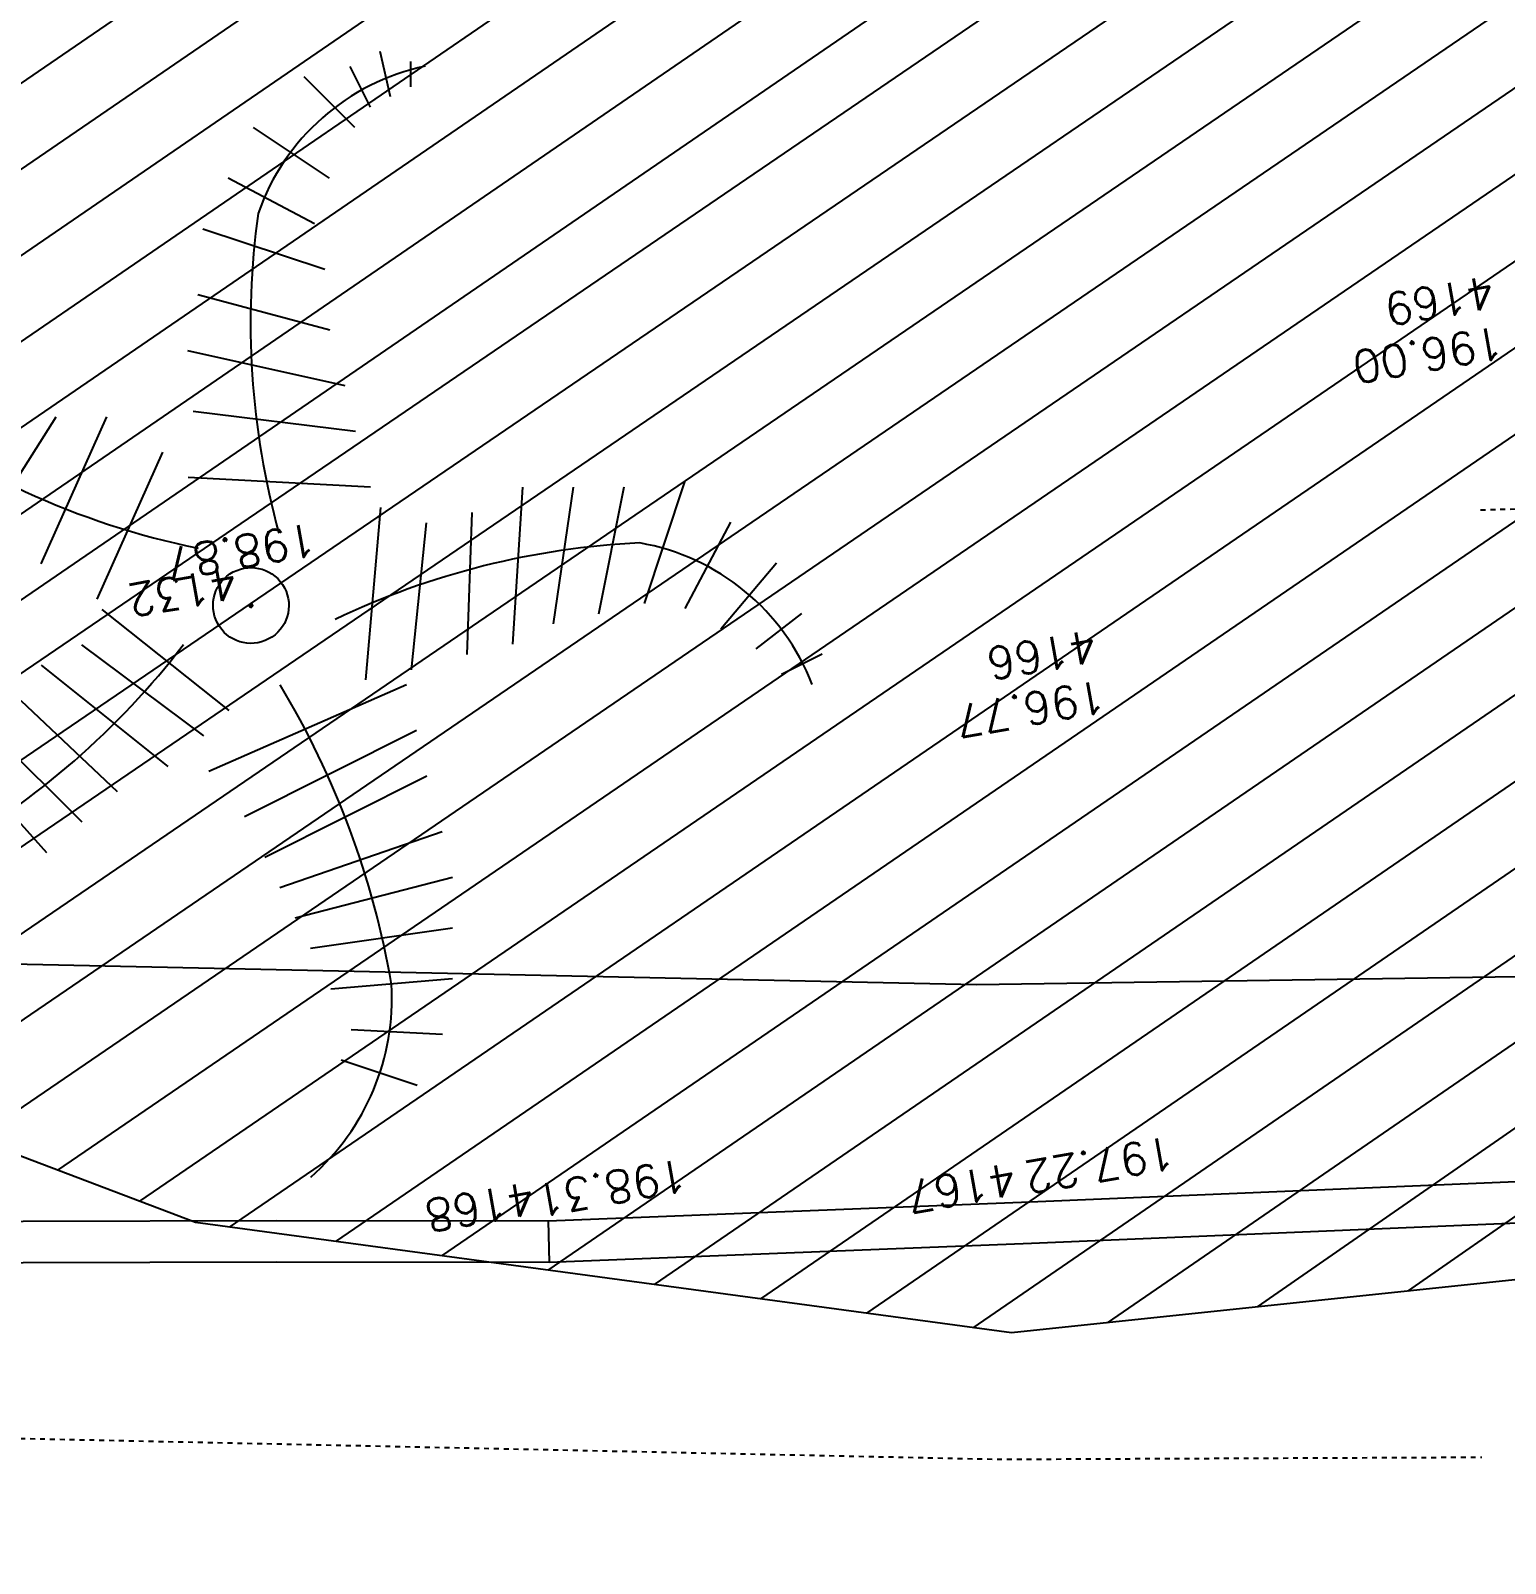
# Model space of a CAD drawing. Extents: x -2313930 to 3286427, y -3858277 to 2572692.
# Drawn here: x 2095 to 3651, y -4219 to -2600 of the extents above; entities that cross this region are included whole.
import ezdxf
from ezdxf.enums import TextEntityAlignment as Align
from ezdxf.lldxf.tags import DXFTag

# ---------------------------------------------------------------- set-up
doc = ezdxf.new("R2010")
doc.units = 0
doc.linetypes.add('STYLE_01', pattern=[0.41664, 0.20828, -0.20836])
doc.layers.add('_GAZELEC-RESERVATION 2', color=132, linetype='Continuous', lineweight=18)
doc.layers.add('Fond topo - P', color=252, linetype='Continuous', lineweight=50)
for name, color, linetype in [('AEP_SSL', 252, 'Continuous'), ('DWG_280-140115-P - ALTEA-CANA', 252, 'Continuous'), ('Fond topo - CLO_MUR', 252, 'Continuous'), ('Fond topo - ESPACE_BOISE', 252, 'Continuous'), ('Fond topo - VEG', 252, 'Continuous'), ('Fond topo - Z_500', 252, 'Continuous'), ('prlm-VRD', 2, 'Continuous'), ('SA - EBC', 252, 'Continuous')]:
    doc.layers.add(name, color=color, linetype=linetype)
for name, color, linetype, plot in [('Fond topo - N', 252, 'Continuous', False), ('Fond topo - NCACHE', 252, 'Continuous', False), ('Fond topo - ZCACHE', 252, 'Continuous', False)]:
    doc.layers.add(name, color=color, linetype=linetype, plot=plot)
doc.styles.add('SIMPLEX', font='simplex_.ttf', dxfattribs={"height": 1.25})
tags = doc.linetypes.add('L1', pattern=[1.0000000298023224, 0.6000000238418579, -0.4000000059604645]).pattern_tags.tags
tags[6:7] = [DXFTag(74, 4), DXFTag(75, 0), DXFTag(340, '0'), DXFTag(46, 0.0), DXFTag(50, 0.0), DXFTag(44, 0.0), DXFTag(45, 0.0)]
tags[4:5] = [DXFTag(74, 4), DXFTag(75, 0), DXFTag(340, '0'), DXFTag(46, 0.0), DXFTag(50, 0.0), DXFTag(44, 0.0), DXFTag(45, 0.0)]

# ---------------------------------------------------------------- blocks, each defined once
blk = doc.blocks.new('PTOPO')
at = {"layer": 'Fond topo - NCACHE', "style": 'SIMPLEX'}
blk.add_attdef('MAT', text='', height=0.34, dxfattribs=at).set_placement((0.09999999986030161, -0.09999999962747097), align=Align.TOP_LEFT)
at = {"layer": 'Fond topo - ZCACHE', "style": 'SIMPLEX'}
blk.add_attdef('ALT', (0.09999999986030161, 0.09999999962747097), '', height=0.34, dxfattribs=at)
blk = doc.blocks.new('VEG14')
at = {"ltscale": 2, "flags": 128}
for points in [[(0.5, 0, -1), (-0.5, 0, -1)], [(0.016, 0, -1), (-0.016, 0, -1)]]:
    blk.add_lwpolyline(points, format="xyb", close=True, dxfattribs=at)
blk = doc.blocks.new('RESINEUX')
at = {"ltscale": 2}
for p, q in [((-0.074169265, 0.428845282), (-0.014171327, 0.418845625)), ((-0.094168577, 0.388846656), (-0.024170983, 0.388846656)), ((-0.104168234, 0.338848375), (-0.014171327, 0.348848031)), ((-0.11416789, 0.298849749), (-0.014171327, 0.318849062)), ((-0.11416789, 0.258851124), (-0.004171670000000001, 0.288850093)), ((-0.104168234, 0.218852498), (0.015827643, 0.258851124)), ((0.325816989, 0.248851468), (0.345816302, 0.168854217)), ((0.365815615, 0.248851468), (0.365815615, 0.188853529)), ((0.285818364, 0.238851811), (0.325816989, 0.15885456)), ((0.395814584, 0.238851811), (0.395814584, 0.188853529)), ((-0.094168577, 0.178853873), (0.015827643, 0.218852499)), ((0.245819739, 0.218852498), (0.29581802, 0.138855248)), ((0.425813553, 0.228852155), (0.415813896, 0.188853529)), ((0.445812866, 0.208852842), (0.435813209, 0.188853529)), ((0.205821113, 0.198853186), (0.265819051, 0.108856279)), ((-0.094168577, 0.128855591), (0.035826955, 0.18885353)), ((0.165822488, 0.178853873), (0.225820426, 0.07885731)), ((-0.08416892100000001, 0.08885696600000001), (0.035826955, 0.148854904)), ((0.115824206, 0.148854904), (0.205821113, 0.038858684)), ((-0.444156549, 0.058857997), (-0.394158268, 0.108856279)), ((-0.074169264, 0.058857997), (0.05582626800000001, 0.118855935)), ((0.06582592400000001, 0.118855935), (0.155822831, 0.008859715)), ((-0.124167546, -0.091136848), (-0.11416789, 0.098856622)), ((-0.41415758, 0.018859372), (-0.374158955, 0.08885696600000001)), ((-0.374158955, -0.011139597), (-0.33416033, 0.08885696600000001)), ((-0.33416033, -0.03113891), (-0.294161704, 0.08885696600000001)), ((-0.294161704, -0.051138223), (-0.264162735, 0.08885696600000001)), ((-0.254163079, -0.06113787900000001), (-0.234163766, 0.08885696600000001)), ((-0.204164797, -0.071137536), (-0.204164797, 0.08885696600000001)), ((-0.164166172, -0.08113719200000001), (-0.164166172, 0.08885696600000001)), ((0.045826612, -0.14113513), (0.125823863, -0.001139941)), ((0.09582489300000001, -0.151134786), (0.175822144, -0.03113891)), ((0.135823519, -0.161134443), (0.225820426, -0.051138223)), ((-0.104168234, -0.06113787900000001), (0.025827299, -0.14113513)), ((0.185821801, -0.171134099), (0.265819051, -0.08113719200000001)), ((-0.11416789, -0.101136505), (-0.004171670000000001, -0.171134099)), ((0.235820082, -0.191133412), (0.315817333, -0.111136161)), ((-0.124167546, -0.151134786), (-0.014171327, -0.211132724)), ((0.275818708, -0.201133068), (0.345816302, -0.151134786)), ((-0.134167203, -0.191133412), (-0.014171327, -0.261131006)), ((0.305817677, -0.231132037), (0.375815271, -0.191133412)), ((-0.134167203, -0.231132037), (-0.034170639, -0.301129632)), ((0.335816646, -0.271130662), (0.395814584, -0.25113135)), ((-0.144166859, -0.271130662), (-0.054169952, -0.341128257)), ((0.385814927, -0.291129975), (0.345816302, -0.291129975)), ((-0.154166515, -0.311129288), (-0.074169264, -0.3911265390000001)), ((0.345816302, -0.311129288), (0.385814927, -0.321128944)), ((0.365815615, -0.341128257), (0.345816302, -0.331128601)), ((-0.174165828, -0.341128257), (-0.124167546, -0.411125851)), ((-0.204164797, -0.36112757), (-0.174165828, -0.431125164)), ((-0.264162735, -0.3911265390000001), (-0.264162735, -0.431125164)), ((-0.234163766, -0.381126882), (-0.22416411, -0.431125164))]:
    blk.add_line(p, q, dxfattribs=at)
for centre, major_axis, ratio, start_param, end_param in [((0.125824658, 0.32584846), (-0.141416496, 0.141416496), 0.9999999999990478, 6.0187679254481, 7.001196311805126), ((0.626553274, 0.375004286), (0.495806787, 0.495806787), 0.9999999999992479, 2.407115294926716, 2.808261770600389), ((0.6156107310000001, -0.413017298), (-0.494244527, 0.494244527), 0.9999999999994863, 5.940864207087385, 6.402329262634387), ((0.346817063, 0.020858942), (0.141416496, 0.141416496), 0.9999999999984862, 0.2082352305735228, 0.9403659464662355), ((-0.271161699, 0.231851691), (-0.148487321, 0.148487321), 0.999999999999426, 1.039500649605982, 1.948537937165391), ((-0.132308309, 0.771717634), (0.5413446150000001, 0.5413446150000001), 0.999999999999071, 3.63264165587472, 4.003214602841574), ((0, 0), (-0.001131371, 0.001131371), 0.99999999997417, 3.926990817000156, 7.06858347058995), ((0, 0), (-0.001131371, 0.001131371), 0.99999999997417, 0.7853981634103633, 3.926990817000156), ((-0.091248273, -0.737988308), (0.495574425, 0.495574425), 0.9999999999996342, 0.1822567691657557, 0.5883250715815413), ((-0.744748968, -0.046828497), (-0.4953887950000001, 0.4953887950000001), 0.9999999999996526, 3.509030027783859, 3.906773112117224), ((0.162823386, -0.300130027), (-0.141416496, 0.141416496), 0.9999999999997603, 3.670881203304562, 4.697745667496582), ((-0.265161906, -0.212133051), (-0.141416496, 0.141416496), 0.9999999999999891, 2.259520706035595, 3.289317319450373)]:
    blk.add_ellipse(centre, major_axis=major_axis, ratio=ratio, start_param=start_param, end_param=end_param, dxfattribs=at)
blk = doc.blocks.new('A$C1F970F0F')
at = {"layer": 'SA - EBC'}
h = blk.add_hatch(dxfattribs=at)
h.set_pattern_fill('_USER', color=256, scale=74.99999999999999, angle=-325.7236014113932, style=0, pattern_type=0)
h.set_pattern_definition([(34.27639858860678, (-277130161.1279894, -473864756.7787022), (-42.238928459823, 61.97477650275113), [])])
edge = h.paths.add_edge_path()
edge.add_line((5801.470568619522, -3162.013069131843), (4083.559282644929, -3271.123614088357))
edge.add_line((4083.559282644929, -3271.123614088356), (4014.481307725509, -3717.332461968055))
edge.add_line((4014.48130772551, -3717.332461968055), (3135.517961824245, -3810.19300101904))
edge.add_line((3135.517961824245, -3810.19300101904), (2274.245008604417, -3693.648081323564))
edge.add_line((2274.245008604417, -3693.648081323564), (1554.636776175834, -3420.099318784944))
edge.add_arc((2508.775769578408, -2315.674454232369), 1459.498372788833, 157.1868533427094, 229.1754823893534, ccw=False)
edge.add_arc((1966.013830892235, -2087.371785851423), 870.6752834691503, 94.3015183869224, 157.1868533106914, ccw=False)
edge.add_line((1900.708697991695, -1219.149067345796), (2859.239020416566, -1223.495634912559))
edge.add_arc((3100.860739749298, 1265.329539486049), 2500.526305395239, 264.4549516394795, 302.9422754293212)
edge.add_arc((4209.331858878893, -445.3369775435177), 462.1229708170858, 302.9422754305585, 376.8336969250394)
edge.add_arc((2214.122706379954, -1049.006753214115), 2546.655714682971, 16.8336969158998, 38.14703645440247)
edge.add_arc((3041.32627014761, -399.2990096244524), 1494.806919462396, 38.14703657403813, 72.97328584086019)
edge.add_line((3479.031970107599, 1029.988031775616), (2182.437305702805, 1414.38613606858))
edge.add_line((2182.437305702805, 1414.38613606858), (1056.590900019184, 1822.819186472099))
edge.add_arc((1766.412018482452, 3779.442320525911), 2081.398594438606, 212.7495497786225, 250.0603089288685, ccw=False)
edge.add_line((15.86575126143373, 2653.472571668582), (-104.0907319930869, 3091.26353710603))
edge.add_line((-104.0907319930869, 3091.26353710603), (-169.6986146466322, 3639.54836895815))
edge.add_line((-169.6986146466322, 3639.548368958149), (-35.58090533515337, 6158.014854826562))
edge.add_arc((-194.3533792400212, 7143.826589584332), 998.5156357593988, 279.1493507374978, 373.962283499627)
edge.add_arc((2392.201579171132, 7786.918955579627), 1666.786287877102, 172.6269749467245, 193.9622835974407, ccw=False)
edge.add_arc((-45.50651600643437, 8102.354993671941), 791.2455775503726, -7.373025019439765, 16.43829965925021)
edge.add_line((713.3969204091394, 8326.263765657093), (486.7428317772967, 9142.81155059313))
edge.add_line((486.7428317772967, 9142.811550593131), (1338.845530021721, 9564.23852196786))
edge.add_line((1338.845530021721, 9564.23852196786), (1632.623584095551, 8945.24637913095))
edge.add_line((1632.623584095551, 8945.246379130947), (1394.029444699765, 8829.874494032001))
edge.add_line((1394.029444699765, 8829.874494032001), (1731.997733793977, 8131.230781666551))
edge.add_arc((1233.216649704336, 7889.945865525577), 554.0766919865823, -19.640967550384175, 25.815335324856676, ccw=False)
edge.add_line((1755.055695752756, 7703.706797235046), (1558.214479468655, 6807.520788570679))
edge.add_line((1558.214479468655, 6807.52078857068), (1570.021725572625, 6609.158708993335))
edge.add_line((1570.021725572625, 6609.158708993335), (1852.913141606868, 5734.125706863067))
edge.add_line((1852.913141606869, 5734.125706863067), (2726.748207475315, 4020.986816292172))
edge.add_line((2726.748207475315, 4020.986816292172), (3802.352916265851, 4004.947770972833))
edge.add_arc((8355.58168857983, 5950.706307988518), 4951.552134169374, 203.138762427905, 230.8301436200186)
edge.add_arc((13583.66465597079, 12367.85935474512), 13228.79229856088, 230.8301435441083, 233.1638398044412)
edge.add_line((5652.622255943647, 1780.153648245416), (4998.697813068342, 1820.441475819727))
edge.add_line((4998.697813068342, 1820.441475819727), (4863.841220233488, 767.0816613875431))
edge.add_line((4863.841220233488, 767.0816613875434), (5595.355488733695, 631.185878681516))
edge.add_line((5595.355488733695, 631.1858786815158), (5852.747939948536, -2020.707044821664))
edge.add_line((5852.747939948536, -2020.707044821665), (5881.394298709887, -2966.563612924887))
edge.add_line((5881.394298709887, -2966.563612924887), (5801.470568619523, -3162.013069131842))
at = {"layer": 'AEP_SSL', "elevation": 9.999999999999998e-08, "flags": 128}
blk.add_lwpolyline([(-2009.46431272992, 953.3121996921549), (-1974.130445357614, -2549.104167440536), (-1760.191604675106, -3033.974676226209), (-1600.127185498399, -3169.916464212493), (-1007.958216168089, -3359.143878629571), (-742.7402135561805, -3373.227271705965), (185.7644486929067, -3466.149391532337), (1457.680139553027, -3407.246855666408), (3098.737656271729, -3442.411852942929), (4165.909978031491, -3426.731274088185), (4366.116630586753, -3387.312489108264), (5044.428961021786, -3091.927656257742), (5412.289028469191, -2796.609514369696), (5536.700633028197, -2598.110987192279), (5703.441363650248, 1048.232751273365), (5867.406317671058, 3278.047774201862), (6182.748241543506, 4434.064793799239), (6284.146511390897, 4550.427419959863), (6475.981668657886, 4711.41474985716), (8025.350887839351, 5692.826034684554), (8693.398131395103, 6258.370148193826), (10978.7345952306, 10130.53863316135)], dxfattribs=at)
at = {"layer": 'DWG_280-140115-P - ALTEA-CANA', "linetype": 'STYLE_01', "ltscale": 25}
blk.add_line((3630.705224418317, -2941.194582521992), (4130.63232420179, -2927.306570529805), dxfattribs=at)
at = {"layer": 'DWG_280-140115-P - ALTEA-CANA', "linetype": 'STYLE_01', "ltscale": 25, "elevation": 9.999999999999998e-08, "flags": 128}
blk.add_lwpolyline([(-748.5828082540423, -3879.416672951017), (181.3956154777246, -3967.285152731587), (1461.572881500609, -3908.276167248546), (3123.291964894122, -3943.637942317455), (3631.999327419011, -3941.407619738653)], dxfattribs=at)
at = {"layer": 'Fond topo - CLO_MUR', "ltscale": 2, "flags": 128}
for points in [[(-2194.124886848128, -3640.41341057077), (-1779.605455867094, -3650.208662719238), (-1546.020657386706, -3654.648744429584), (-979.1873878731271, -3664.755483349757), (-84.42998084004125, -3685.046773148744), (682.4529685832379, -3679.181903590445), (1556.316435041479, -3693.74234729357), (2360.126945313828, -3691.712208010289), (2646.641317833255, -3691.949470374349), (3154.827812910985, -3671.851028050152), (4383.225462491365, -3620.561032541862), (4541.853864106638, -3609.436232626363)], [(4544.079586362544, -3653.379899948929), (4385.06102059687, -3664.522728551929), (3156.614999895126, -3715.814744086322), (2647.492852185535, -3735.950190664286), (2360.164291241934, -3735.712253959232), (1556.005453945276, -3737.743273096836), (682.2546667522971, -3723.184706836199), (-84.76060021465764, -3729.050588284192), (-980.078382065853, -3708.746590270487), (-1546.830969396054, -3698.641290134507), (-1780.543294202301, -3694.198784310404), (-2193.403537050725, -3684.442739456119)], [(2646.641317781267, -3691.949470648867), (2647.492852150877, -3735.950190847297)]]:
    blk.add_lwpolyline(points, dxfattribs=at)
at = {"layer": 'Fond topo - ESPACE_BOISE', "linetype": 'L1', "ltscale": 2, "flags": 128}
blk.add_lwpolyline([(5801.470568619522, -3162.013069131843), (4083.559282644929, -3271.123614088356), (4014.48130772551, -3717.332461968055), (3135.517961824245, -3810.19300101904), (2274.245008604417, -3693.648081323564), (1554.636776175834, -3420.099318784944, -0.3248648439675891), (1163.447808694293, -1749.787382690587, -0.2814891279475962), (1900.708697991695, -1219.149067345796), (2859.239020416566, -1223.495634912559, 0.1695292870025676), (4460.631470672048, -833.159289007697, 0.3340686001642133), (4651.652558133293, -311.5085830883972, 0.09326601102169153), (4216.884593398947, 524.0158635944096, 0.153138720952933), (3479.031970107599, 1029.988031775616), (2182.437305702805, 1414.38613606858), (1056.590900019184, 1822.819186472099, -0.1642525569996709), (15.86575126143373, 2653.472571668582), (-104.0907319930869, 3091.26353710603), (-169.6986146466322, 3639.548368958149), (-35.58090533515337, 6158.014854826562, 0.4390366150430304), (774.660880078399, 7384.751557306568, -0.09336270405047195), (739.1967976091219, 8000.81547627212, 0.104271961321091), (713.3969204091394, 8326.263765657093), (486.7428317772967, 9142.811550593131), (1338.845530021721, 9564.23852196786), (1632.623584095551, 8945.246379130947), (1394.029444699765, 8829.874494032001), (1731.997733793977, 8131.23078166655, -0.2009829630843761), (1755.055695752756, 7703.706797235046), (1558.214479468655, 6807.52078857068), (1570.021725572625, 6609.158708993335), (1852.913141606869, 5734.125706863067), (2726.748207475315, 4020.986816292172), (3802.352916265851, 4004.947770972833, 0.121417881002313), (5228.074839294609, 2111.882341611708, 0.01018302282179253), (5652.622255943647, 1780.153648245416), (4998.697813068342, 1820.441475819727), (4863.841220233488, 767.0816613875434), (5595.355488733695, 631.1858786815158), (5852.747939948536, -2020.707044821665), (5881.394298709887, -2966.563612924887)], format="xyb", close=True, dxfattribs=at)
at = {"layer": 'Fond topo - P', "ltscale": 2}
ref = blk.add_blockref('PTOPO', (3659.457984539029, -2735.218823696644), dxfattribs=dict(at, xscale=99.99999999999994, yscale=99.99999999999994, zscale=99.99999999999994, rotation=190.0656205306617))
ref.add_attrib('MAT', '4169', dxfattribs={"layer": 'Fond topo - N', "color": 0, "ltscale": 2, "height": 33.99999999999999, "rotation": 190.0656204987762, "style": 'SIMPLEX'}).set_placement((3647.864142707129, -2727.120500946285), align=Align.TOP_LEFT)
ref.add_attrib('ALT', '196.00', (3651.359661815879, -2746.81266551), dxfattribs={"layer": 'Fond topo - Z_500', "color": 0, "ltscale": 2, "height": 33.99999999999999, "rotation": 190.0656204987762, "style": 'SIMPLEX'})
ref = blk.add_blockref('PTOPO', (2332.763763341814, -3042.195902048476), dxfattribs=dict(at, xscale=99.99999999999994, yscale=99.99999999999994, zscale=99.99999999999994, rotation=190.0656205306617))
ref.add_attrib('MAT', '4132', dxfattribs={"layer": 'Fond topo - N', "color": 0, "ltscale": 2, "height": 33.99999999999999, "rotation": 190.0656204987762, "style": 'SIMPLEX'}).set_placement((2321.169921492586, -3034.097579389622), align=Align.TOP_LEFT)
ref.add_attrib('ALT', '198.87', (2398.296894948621, -2954.724457228985), dxfattribs={"layer": 'Fond topo - Z_500', "color": 0, "ltscale": 2, "height": 33.99999999999999, "rotation": 190.0656204987762, "style": 'SIMPLEX'})
ref = blk.add_blockref('PTOPO', (3239.759677806593, -3108.982918114508), dxfattribs=dict(at, xscale=99.99999999999994, yscale=99.99999999999994, zscale=99.99999999999994, rotation=190.0656205306617))
ref.add_attrib('MAT', '4166', dxfattribs={"layer": 'Fond topo - N', "color": 0, "ltscale": 2, "height": 33.99999999999999, "rotation": 190.0656204987762, "style": 'SIMPLEX'}).set_placement((3228.165835974693, -3100.884595364148), align=Align.TOP_LEFT)
ref.add_attrib('ALT', '196.77', (3231.661355060567, -3120.576759923531), dxfattribs={"layer": 'Fond topo - Z_500', "color": 0, "ltscale": 2, "height": 33.99999999999999, "rotation": 190.0656204987762, "style": 'SIMPLEX'})
ref = blk.add_blockref('PTOPO', (3154.827812910985, -3671.851028050152), dxfattribs=dict(at, xscale=99.99999999999994, yscale=99.99999999999994, zscale=99.99999999999994, rotation=190.0656205306617))
ref.add_attrib('MAT', '4167', dxfattribs={"layer": 'Fond topo - N', "color": 0, "ltscale": 2, "height": 33.99999999999999, "rotation": 190.0656204987762, "style": 'SIMPLEX'}).set_placement((3143.233971079085, -3663.752705299793), align=Align.TOP_LEFT)
ref.add_attrib('ALT', '197.22', (3304.500794676128, -3602.299351197049), dxfattribs={"layer": 'Fond topo - Z_500', "color": 0, "ltscale": 2, "height": 33.99999999999999, "rotation": 190.0656204987762, "style": 'SIMPLEX'})
ref = blk.add_blockref('PTOPO', (2646.641317833255, -3691.949470374349), dxfattribs=dict(at, xscale=99.99999999999999, yscale=99.99999999999999, zscale=99.99999999999999, rotation=190.0656205306616))
ref.add_attrib('MAT', '4168', dxfattribs={"layer": 'Fond topo - N', "color": 0, "ltscale": 2, "height": 33.99999999999999, "rotation": 190.0656204987762, "style": 'SIMPLEX'}).set_placement((2635.047475972244, -3683.85114790284), align=Align.TOP_LEFT)
ref.add_attrib('ALT', '198.31', (2789.77454841601, -3626.032228731397), dxfattribs={"layer": 'Fond topo - Z_500', "color": 0, "ltscale": 2, "height": 33.99999999999999, "rotation": 190.0656204987762, "style": 'SIMPLEX'})
at = {"layer": 'Fond topo - VEG', "ltscale": 2, "zscale": 99.99999999999997}
for name, p, xscale, yscale, rotation in [('RESINEUX', (3615.387815811137, -1854.266684506988), 1196.73373607391, 1196.73373607391, 116.6488402594871), ('RESINEUX', (4202.822529923456, -2090.896915756813), 997.2781133949251, 997.2781133949251, 116.6488402594871), ('RESINEUX', (2332.763763341814, -3042.195902048476), 1196.73373607391, 1196.73373607391, 116.6488402594871), ('VEG14', (2332.763763341814, -3042.195902048476), 80, 80, 207.8417380991697)]:
    blk.add_blockref(name, p, dxfattribs=dict(at, xscale=xscale, yscale=yscale, rotation=rotation))

msp = doc.modelspace()

# ---------------------------------------------------------------- linework, layer by layer
at = {"layer": '_GAZELEC-RESERVATION 2'}
msp.add_circle((486248.4803309143, -227485.9628347494), 2800178.148749841, dxfattribs=at)

# ---------------------------------------------------------------- block references
at = {"layer": 'prlm-VRD'}
msp.add_blockref('A$C1F970F0F', (-5.729869075061288, -165.0016201740946), dxfattribs=at)

doc.saveas('drawing.dxf')
